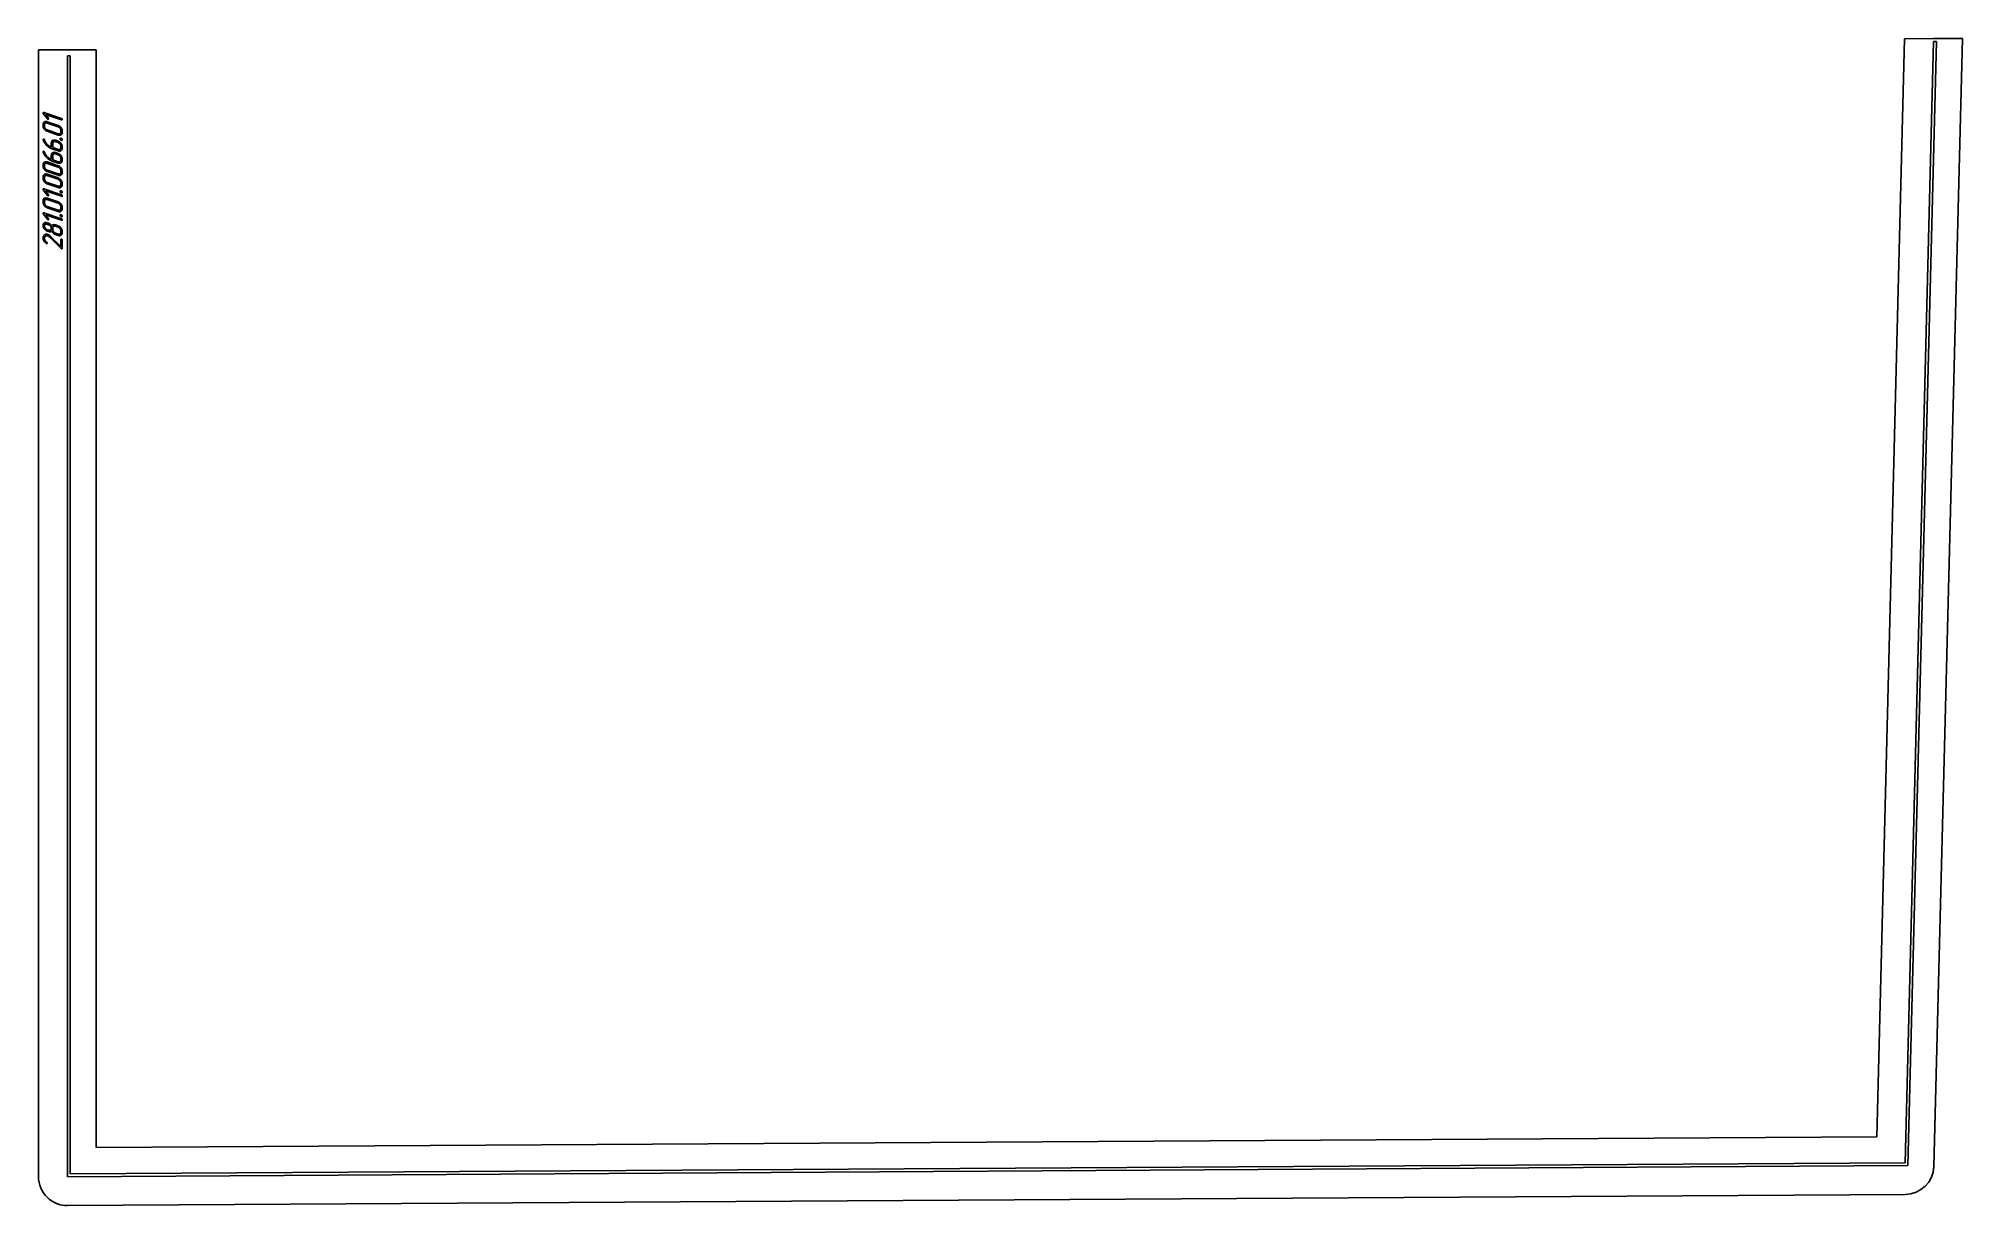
# Model space of a CAD drawing. Header units: millimetres. Extents: x 43 to 2040, y 38 to 1250.
import ezdxf

# ---------------------------------------------------------------- set-up
doc = ezdxf.new("R2010")
doc.units = ezdxf.units.MM
doc.linetypes.add('K5LT_BASIC', pattern=[0])
doc.layers.add('Engraving', color=7, linetype='Continuous')

msp = doc.modelspace()

# ---------------------------------------------------------------- linework, layer by layer
at = {"color": 143, "linetype": 'K5LT_BASIC', "lineweight": 25, "true_color": 0x33acca}
for p, q in [((72.8, 1238.5), (42.8, 1238.3)), ((42.8, 68.4), (42.8, 1238.3)), ((72.8, 1238.5), (75.8, 1238.5)), ((102.8, 1238.6), (75.8, 1238.5)), ((102.8, 98.6), (102.8, 1238.6)), ((1979.7, 1249.9), (1950.7, 109.7)), ((2009.8, 1250.1), (1979.7, 1249.9)), ((2009.8, 1250.1), (2012.8, 1250.1)), ((2039.8, 1250.3), (2010, 79.1)), ((2039.8, 1250.3), (2012.8, 1250.1)), ((1950.7, 109.7), (102.8, 98.6)), ((1980.2, 49.9), (73, 38.4))]:
    msp.add_line(p, q, dxfattribs=at)
for centre, start, end in [((72.8, 68.4), 180, 270.344), ((1980, 79.9), 270.344, 358.5426)]:
    msp.add_arc(centre, 30, start, end, dxfattribs=at)
at = {"layer": 'Engraving', "color": 143, "linetype": 'K5LT_BASIC', "lineweight": 25, "true_color": 0x33acca}
for p, q in [((1980.1, 82.9), (2009.7, 1247.2)), ((2012.7, 1247.2), (1983, 79.9)), ((2012.7, 1247.2), (2009.7, 1247.2)), ((72.8, 68.4), (72.8, 1232.4)), ((75.8, 1232.4), (72.8, 1232.4)), ((75.8, 1232.4), (75.8, 71.5)), ((47.5, 1159.6), (47.5, 1161)), ((52, 1166.7), (47.7, 1172.4)), ((48.2, 1173.4), (66.7, 1167.2)), ((49, 1159.1), (49, 1160.5)), ((66.7, 1165.7), (50, 1171.4)), ((50, 1171.4), (53, 1167.4)), ((51.8, 1163.8), (63.2, 1160)), ((51.8, 1162.4), (63.2, 1158.5)), ((47.6, 1145), (47.5, 1145.3)), ((48.9, 1145.1), (49, 1144.8)), ((49, 1144.8), (49.2, 1144.4)), ((49.2, 1144.4), (49.5, 1143.7)), ((63.2, 1151.4), (51.8, 1155.3)), ((63.2, 1150), (51.8, 1153.9)), ((56.1, 1137.4), (56.1, 1141.7)), ((57.5, 1136.9), (57.5, 1141.2)), ((60.3, 1144.5), (63.2, 1143.5)), ((60.3, 1143.1), (63.2, 1142.1)), ((66, 1154.7), (66, 1153.3)), ((66, 1138.3), (66, 1136.9)), ((67.4, 1154.2), (67.4, 1152.8)), ((47.6, 1132.3), (47.5, 1132.6)), ((47.5, 1117.8), (47.5, 1119.2)), ((48.9, 1132.4), (49, 1132.1)), ((49, 1132.1), (49.2, 1131.7)), ((49, 1117.3), (49, 1118.7)), ((49.2, 1131.7), (49.5, 1131)), ((51.8, 1122), (63.2, 1118.1)), ((51.8, 1120.6), (63.2, 1116.7)), ((56.1, 1124.7), (56.1, 1129)), ((63.2, 1133.6), (56.8, 1135.7)), ((63.2, 1120.9), (56.8, 1123)), ((63.2, 1135), (57.5, 1136.9)), ((57.5, 1124.2), (57.5, 1128.5)), ((63.2, 1122.3), (57.5, 1124.2)), ((60.3, 1131.8), (63.2, 1130.8)), ((60.3, 1130.4), (63.2, 1129.4)), ((66, 1125.6), (66, 1124.2)), ((67.4, 1137.8), (67.4, 1136.4)), ((67.4, 1125.1), (67.4, 1123.7)), ((47.5, 1105.1), (47.5, 1106.5)), ((49, 1104.6), (49, 1106)), ((63.2, 1109.6), (51.8, 1113.5)), ((63.2, 1108.2), (51.8, 1112)), ((51.8, 1109.3), (63.2, 1105.4)), ((51.8, 1107.9), (63.2, 1104)), ((63.2, 1096.9), (51.8, 1100.8)), ((63.2, 1095.5), (51.8, 1099.3)), ((66, 1112.9), (66, 1111.5)), ((66, 1100.2), (66, 1098.8)), ((67.4, 1112.4), (67.4, 1111)), ((67.4, 1099.7), (67.4, 1098.3)), ((47.5, 1080.2), (47.5, 1081.6)), ((52, 1087.3), (47.7, 1093)), ((48.2, 1094.1), (66.7, 1087.8)), ((49, 1079.7), (49, 1081.1)), ((66.7, 1086.4), (50, 1092.1)), ((50, 1092.1), (53, 1088)), ((51.8, 1084.4), (63.2, 1080.6)), ((51.8, 1083), (63.2, 1079.2)), ((52, 1062.5), (47.7, 1068.2)), ((48.2, 1069.2), (66.7, 1062.9)), ((50, 1067.2), (53, 1063.1)), ((66.7, 1061.5), (50, 1067.2)), ((50.1, 1059.1), (50.9, 1059.1)), ((50.9, 1059.1), (51.3, 1059)), ((51.3, 1059), (51.8, 1058.9)), ((63.2, 1072), (51.8, 1075.9)), ((63.2, 1070.6), (51.8, 1074.5)), ((51.8, 1058.9), (53.2, 1058.4)), ((66, 1075.3), (66, 1073.9)), ((67.4, 1074.9), (67.4, 1073.4)), ((47.5, 1055.6), (47.5, 1056)), ((47.6, 1055.1), (47.5, 1055.6)), ((47.8, 1054.3), (47.6, 1055.1)), ((51.8, 1057.4), (53.2, 1056.9)), ((53.2, 1051.3), (51.8, 1051.7)), ((53.2, 1049.8), (51.8, 1050.3)), ((54, 1044.4), (53.5, 1044.8)), ((54.5, 1043.9), (54, 1044.4)), ((66.3, 1032.1), (54.5, 1043.9)), ((55.3, 1044.8), (66, 1034.1)), ((57.5, 1051.9), (57.5, 1053.4)), ((60.3, 1056.7), (63.2, 1055.7)), ((60.3, 1055.2), (63.2, 1054.3)), ((63.2, 1047.2), (60.3, 1048.1)), ((63.2, 1045.7), (60.3, 1046.7)), ((66, 1050.5), (66, 1049)), ((66, 1034.1), (66, 1041.3)), ((67.4, 1050), (67.4, 1048.6)), ((67.4, 1040.8), (67.4, 1032.3)), ((51.2, 1037.4), (50.9, 1037.5)), ((1983, 79.9), (72.8, 68.4)), ((75.8, 71.5), (1980.1, 82.9))]:
    msp.add_line(p, q, dxfattribs=at)
for points in [[(47.7, 1173.4), (47.5, 1173.2), (47.5, 1173)], [(47.5, 1173), (47.5, 1172.7), (47.7, 1172.4)], [(48.8, 1163.6), (47.5, 1162.7), (47.5, 1161)], [(47.5, 1159.6), (47.5, 1157.8), (48.8, 1156.1)], [(48.2, 1173.4), (47.9, 1173.6), (47.7, 1173.4)], [(51.8, 1163.8), (50, 1164.4), (48.8, 1163.6)], [(49.8, 1162.2), (49, 1161.7), (49, 1160.5)], [(49, 1159.1), (49, 1157.9), (49.8, 1156.8)], [(51.8, 1162.4), (50.6, 1162.8), (49.8, 1162.2)], [(52, 1166.7), (52.4, 1166.4), (52.5, 1166.3)], [(52.5, 1166.3), (52.8, 1166.2), (53, 1166.4)], [(53.2, 1166.8), (53.2, 1167.1), (53, 1167.4)], [(53, 1166.4), (53.2, 1166.5), (53.2, 1166.8)], [(66.2, 1157.7), (64.9, 1159.4), (63.2, 1160)], [(65.2, 1157), (64.4, 1158.1), (63.2, 1158.5)], [(67.3, 1166.8), (67.1, 1167.1), (66.7, 1167.2)], [(66.7, 1165.7), (67.1, 1165.6), (67.3, 1165.8)], [(67.4, 1166.2), (67.4, 1166.5), (67.3, 1166.8)], [(67.3, 1165.8), (67.4, 1166.1), (67.4, 1166.2)], [(47.8, 1145.7), (47.5, 1145.6), (47.5, 1145.3)], [(47.6, 1145), (48.7, 1141.7), (51.4, 1139.1)], [(48.3, 1145.8), (48, 1145.9), (47.8, 1145.7)], [(48.6, 1145.5), (48.5, 1145.7), (48.3, 1145.8)], [(48.9, 1145.1), (48.8, 1145.4), (48.6, 1145.5)], [(48.8, 1156.1), (50.1, 1154.4), (51.8, 1153.9)], [(50.2, 1142.4), (49.8, 1143), (49.5, 1143.7)], [(49.8, 1156.8), (50.6, 1155.7), (51.8, 1155.3)], [(52.2, 1140), (50.9, 1141.3), (50.2, 1142.4)], [(51.4, 1139.1), (53.9, 1136.7), (56.8, 1135.7)], [(54.1, 1138.5), (53, 1139.2), (52.2, 1140)], [(56.1, 1137.4), (55.1, 1137.7), (54.1, 1138.5)], [(57.3, 1144.3), (56.1, 1143.5), (56.1, 1141.7)], [(60.3, 1144.5), (58.5, 1145.1), (57.3, 1144.3)], [(58.3, 1142.9), (57.5, 1142.4), (57.5, 1141.2)], [(60.3, 1143.1), (59.1, 1143.5), (58.3, 1142.9)], [(63.2, 1151.4), (64.3, 1151), (65.2, 1151.6)], [(63.2, 1150), (65, 1149.4), (66.2, 1150.3)], [(66.2, 1141.3), (64.9, 1142.9), (63.2, 1143.5)], [(65.2, 1140.6), (64.4, 1141.7), (63.2, 1142.1)], [(66, 1154.7), (66, 1155.9), (65.2, 1157)], [(65.2, 1151.6), (66, 1152.2), (66, 1153.3)], [(66, 1138.3), (66, 1139.5), (65.2, 1140.6)], [(65.6, 1146.5), (65.3, 1146.3), (65.3, 1145.9)], [(65.3, 1145.9), (65.3, 1145.4), (65.7, 1145)], [(66.4, 1146.6), (66, 1146.8), (65.6, 1146.5)], [(65.7, 1145), (66.1, 1144.6), (66.4, 1144.5)], [(67.4, 1154.2), (67.4, 1156), (66.2, 1157.7)], [(66.2, 1150.3), (67.4, 1151.2), (67.4, 1152.8)], [(67.4, 1137.8), (67.4, 1139.6), (66.2, 1141.3)], [(67.1, 1146.1), (66.7, 1146.5), (66.4, 1146.6)], [(66.4, 1144.5), (66.8, 1144.3), (67.1, 1144.5)], [(67.4, 1145.2), (67.4, 1145.7), (67.1, 1146.1)], [(67.1, 1144.5), (67.4, 1144.7), (67.4, 1145.2)], [(47.8, 1133), (47.5, 1132.9), (47.5, 1132.6)], [(48.8, 1121.8), (47.5, 1120.9), (47.5, 1119.2)], [(47.6, 1132.3), (48.7, 1129), (51.4, 1126.4)], [(48.3, 1133.1), (48, 1133.2), (47.8, 1133)], [(48.6, 1132.8), (48.5, 1133), (48.3, 1133.1)], [(48.9, 1132.4), (48.8, 1132.7), (48.6, 1132.8)], [(51.8, 1122), (50, 1122.6), (48.8, 1121.8)], [(49.8, 1120.4), (49, 1119.9), (49, 1118.7)], [(50.2, 1129.7), (49.8, 1130.3), (49.5, 1131)], [(51.8, 1120.6), (50.6, 1121), (49.8, 1120.4)], [(52.2, 1127.3), (50.9, 1128.6), (50.2, 1129.7)], [(51.4, 1126.4), (53.9, 1124), (56.8, 1123)], [(54.1, 1125.8), (53, 1126.5), (52.2, 1127.3)], [(56.1, 1124.7), (55.1, 1125), (54.1, 1125.8)], [(57.3, 1131.6), (56.1, 1130.8), (56.1, 1129)], [(60.3, 1131.8), (58.5, 1132.4), (57.3, 1131.6)], [(58.3, 1130.2), (57.5, 1129.7), (57.5, 1128.5)], [(60.3, 1130.4), (59.1, 1130.8), (58.3, 1130.2)], [(63.2, 1135), (64.3, 1134.6), (65.2, 1135.2)], [(63.2, 1133.6), (65, 1133), (66.2, 1133.9)], [(66.2, 1128.6), (64.9, 1130.2), (63.2, 1130.8)], [(65.2, 1127.9), (64.4, 1129), (63.2, 1129.4)], [(63.2, 1122.3), (64.3, 1121.9), (65.2, 1122.5)], [(63.2, 1120.9), (65, 1120.3), (66.2, 1121.2)], [(65.2, 1135.2), (66, 1135.8), (66, 1136.9)], [(66, 1125.6), (66, 1126.8), (65.2, 1127.9)], [(65.2, 1122.5), (66, 1123.1), (66, 1124.2)], [(66.2, 1133.9), (67.4, 1134.8), (67.4, 1136.4)], [(67.4, 1125.1), (67.4, 1126.9), (66.2, 1128.6)], [(66.2, 1121.2), (67.4, 1122.1), (67.4, 1123.7)], [(47.5, 1117.8), (47.5, 1116), (48.8, 1114.3)], [(48.8, 1109.1), (47.5, 1108.2), (47.5, 1106.5)], [(47.5, 1105.1), (47.5, 1103.3), (48.8, 1101.6)], [(48.8, 1114.3), (50.1, 1112.6), (51.8, 1112)], [(51.8, 1109.3), (50, 1109.9), (48.8, 1109.1)], [(48.8, 1101.6), (50.1, 1099.9), (51.8, 1099.3)], [(49, 1117.3), (49, 1116.1), (49.8, 1115)], [(49.8, 1107.7), (49, 1107.2), (49, 1106)], [(49, 1104.6), (49, 1103.4), (49.8, 1102.3)], [(49.8, 1115), (50.6, 1113.9), (51.8, 1113.5)], [(51.8, 1107.9), (50.6, 1108.3), (49.8, 1107.7)], [(49.8, 1102.3), (50.6, 1101.2), (51.8, 1100.8)], [(66.2, 1115.9), (64.9, 1117.6), (63.2, 1118.1)], [(65.2, 1115.2), (64.4, 1116.3), (63.2, 1116.7)], [(63.2, 1109.6), (64.3, 1109.2), (65.2, 1109.8)], [(63.2, 1108.2), (65, 1107.6), (66.2, 1108.5)], [(66.2, 1103.2), (64.9, 1104.9), (63.2, 1105.4)], [(65.2, 1102.5), (64.4, 1103.6), (63.2, 1104)], [(66, 1112.9), (66, 1114.1), (65.2, 1115.2)], [(65.2, 1109.8), (66, 1110.4), (66, 1111.5)], [(66, 1100.2), (66, 1101.4), (65.2, 1102.5)], [(65.2, 1097.1), (66, 1097.7), (66, 1098.8)], [(67.4, 1112.4), (67.4, 1114.2), (66.2, 1115.9)], [(66.2, 1108.5), (67.4, 1109.4), (67.4, 1111)], [(67.4, 1099.7), (67.4, 1101.5), (66.2, 1103.2)], [(47.7, 1094), (47.5, 1093.9), (47.5, 1093.6)], [(47.5, 1093.6), (47.5, 1093.3), (47.7, 1093)], [(48.8, 1084.2), (47.5, 1083.4), (47.5, 1081.6)], [(47.5, 1080.2), (47.5, 1078.4), (48.8, 1076.7)], [(48.2, 1094.1), (47.9, 1094.2), (47.7, 1094)], [(51.8, 1084.4), (50, 1085), (48.8, 1084.2)], [(49.8, 1082.9), (49, 1082.3), (49, 1081.1)], [(49, 1079.7), (49, 1078.5), (49.8, 1077.4)], [(51.8, 1083), (50.6, 1083.4), (49.8, 1082.9)], [(52, 1087.3), (52.4, 1087), (52.5, 1087)], [(52.5, 1087), (52.8, 1086.9), (53, 1087)], [(53.2, 1087.4), (53.2, 1087.7), (53, 1088)], [(53, 1087), (53.2, 1087.1), (53.2, 1087.4)], [(63.2, 1096.9), (64.3, 1096.5), (65.2, 1097.1)], [(63.2, 1095.5), (65, 1094.9), (66.2, 1095.8)], [(66.2, 1078.3), (64.9, 1080), (63.2, 1080.6)], [(65.2, 1077.6), (64.4, 1078.7), (63.2, 1079.2)], [(65.6, 1092), (65.3, 1091.8), (65.3, 1091.4)], [(65.3, 1091.4), (65.3, 1090.9), (65.7, 1090.5)], [(66.4, 1092.1), (66, 1092.2), (65.6, 1092)], [(65.7, 1090.5), (66.1, 1090.1), (66.4, 1090)], [(66.2, 1095.8), (67.4, 1096.7), (67.4, 1098.3)], [(67.1, 1091.6), (66.7, 1092), (66.4, 1092.1)], [(66.4, 1090), (66.8, 1089.8), (67.1, 1090)], [(67.3, 1087.4), (67.1, 1087.7), (66.7, 1087.8)], [(66.7, 1086.4), (67.1, 1086.2), (67.3, 1086.4)], [(67.4, 1090.7), (67.4, 1091.2), (67.1, 1091.6)], [(67.1, 1090), (67.4, 1090.2), (67.4, 1090.7)], [(67.4, 1086.8), (67.4, 1087.2), (67.3, 1087.4)], [(67.3, 1086.4), (67.4, 1086.7), (67.4, 1086.8)], [(47.7, 1069.2), (47.5, 1069), (47.5, 1068.7)], [(47.5, 1068.7), (47.5, 1068.4), (47.7, 1068.2)], [(48.8, 1058.6), (47.5, 1057.8), (47.5, 1056)], [(48.2, 1069.2), (47.9, 1069.3), (47.7, 1069.2)], [(48.8, 1076.7), (50.1, 1075.1), (51.8, 1074.5)], [(50.1, 1059.1), (49.4, 1059.1), (48.8, 1058.6)], [(49.8, 1077.4), (50.6, 1076.3), (51.8, 1075.9)], [(52, 1062.5), (52.4, 1062.1), (52.5, 1062.1)], [(52.5, 1062.1), (52.8, 1062), (53, 1062.1)], [(53.2, 1062.6), (53.2, 1062.8), (53, 1063.1)], [(53, 1062.1), (53.2, 1062.3), (53.2, 1062.6)], [(63.2, 1072), (64.3, 1071.6), (65.2, 1072.2)], [(63.2, 1070.6), (65, 1070), (66.2, 1070.9)], [(66, 1075.3), (66, 1076.5), (65.2, 1077.6)], [(65.2, 1072.2), (66, 1072.8), (66, 1073.9)], [(65.6, 1067.2), (65.3, 1066.9), (65.3, 1066.5)], [(65.3, 1066.5), (65.3, 1066), (65.7, 1065.6)], [(66.4, 1067.2), (66, 1067.4), (65.6, 1067.2)], [(65.7, 1065.6), (66.1, 1065.2), (66.4, 1065.1)], [(67.4, 1074.9), (67.4, 1076.6), (66.2, 1078.3)], [(66.2, 1070.9), (67.4, 1071.8), (67.4, 1073.4)], [(67.1, 1066.7), (66.7, 1067.1), (66.4, 1067.2)], [(66.4, 1065.1), (66.8, 1065), (67.1, 1065.1)], [(67.3, 1062.5), (67.1, 1062.8), (66.7, 1062.9)], [(66.7, 1061.5), (67.1, 1061.4), (67.3, 1061.5)], [(67.4, 1065.8), (67.4, 1066.3), (67.1, 1066.7)], [(67.1, 1065.1), (67.4, 1065.3), (67.4, 1065.8)], [(67.4, 1062), (67.4, 1062.3), (67.3, 1062.5)], [(67.3, 1061.5), (67.4, 1061.8), (67.4, 1062)], [(48.9, 1046.3), (47.5, 1045.1), (47.5, 1043.1)], [(47.5, 1043.1), (47.5, 1041.6), (48.3, 1040.2)], [(47.8, 1054.3), (48.1, 1053.4), (48.8, 1052.6)], [(48.3, 1040.2), (49.2, 1038.7), (50.9, 1037.5)], [(48.8, 1052.6), (50.1, 1050.9), (51.8, 1050.3)], [(52.4, 1046.8), (50.4, 1047.5), (48.9, 1046.3)], [(49.8, 1057.3), (49, 1056.7), (49, 1055.6)], [(49, 1055.6), (49, 1054.4), (49.8, 1053.3)], [(49, 1042.7), (49, 1043.4), (49.3, 1044)], [(49.5, 1040.7), (49, 1041.7), (49, 1042.7)], [(49.3, 1044), (49.5, 1044.6), (50, 1045)], [(51.4, 1038.7), (50.1, 1039.6), (49.5, 1040.7)], [(51.8, 1057.4), (50.6, 1057.8), (49.8, 1057.3)], [(49.8, 1053.3), (50.6, 1052.1), (51.8, 1051.7)], [(50, 1045), (51, 1045.8), (52.4, 1045.3)], [(51.7, 1038.3), (51.6, 1038.5), (51.4, 1038.7)], [(53.8, 1046.1), (53.1, 1046.5), (52.4, 1046.8)], [(52.4, 1045.3), (53, 1045.1), (53.5, 1044.8)], [(55.1, 1057.3), (54.3, 1058), (53.2, 1058.4)], [(55.3, 1055.4), (54.4, 1056.5), (53.2, 1056.9)], [(53.2, 1051.3), (54.4, 1050.8), (55.2, 1051.4)], [(53.2, 1049.8), (54.2, 1049.5), (55.1, 1049.6)], [(55.3, 1044.8), (54.4, 1045.6), (53.8, 1046.1)], [(56.5, 1055.7), (55.9, 1056.7), (55.1, 1057.3)], [(55.1, 1049.6), (55.9, 1049.8), (56.5, 1050.3)], [(55.2, 1051.4), (56.1, 1051.9), (56.1, 1053.1)], [(56.1, 1053.1), (56.1, 1054.3), (55.3, 1055.4)], [(58.1, 1056.8), (57, 1056.5), (56.5, 1055.7)], [(56.5, 1050.3), (57.2, 1049), (58.2, 1048)], [(58.3, 1055.1), (57.5, 1054.6), (57.5, 1053.4)], [(57.5, 1051.9), (57.5, 1050.8), (58.3, 1049.6)], [(60.3, 1056.7), (59.1, 1057.1), (58.1, 1056.8)], [(58.2, 1048), (59.2, 1047.1), (60.3, 1046.7)], [(60.3, 1055.2), (59.1, 1055.6), (58.3, 1055.1)], [(58.3, 1049.6), (59.1, 1048.5), (60.3, 1048.1)], [(66.2, 1053.4), (64.9, 1055.1), (63.2, 1055.7)], [(65.2, 1052.8), (64.4, 1053.9), (63.2, 1054.3)], [(63.2, 1047.2), (64.3, 1046.8), (65.2, 1047.3)], [(63.2, 1045.7), (65, 1045.1), (66.2, 1046)], [(66, 1050.5), (66, 1051.7), (65.2, 1052.8)], [(65.2, 1047.3), (66, 1047.9), (66, 1049)], [(66.2, 1041.7), (66, 1041.5), (66, 1041.3)], [(67.4, 1050), (67.4, 1051.8), (66.2, 1053.4)], [(66.2, 1046), (67.4, 1046.9), (67.4, 1048.6)], [(66.7, 1041.8), (66.5, 1041.8), (66.2, 1041.7)], [(67.2, 1041.4), (67, 1041.7), (66.7, 1041.8)], [(67.4, 1040.8), (67.4, 1041.1), (67.2, 1041.4)], [(51.2, 1037.4), (51.5, 1037.3), (51.7, 1037.4)], [(51.9, 1037.9), (51.8, 1038.1), (51.7, 1038.3)], [(51.7, 1037.4), (51.9, 1037.6), (51.9, 1037.9)], [(66.3, 1032.1), (66.5, 1031.9), (66.7, 1031.9)], [(66.7, 1031.9), (67, 1031.8), (67.2, 1031.9)], [(67.2, 1031.9), (67.4, 1032.1), (67.4, 1032.3)]]:
    msp.add_open_spline(points, degree=2, dxfattribs=at)

doc.saveas('drawing.dxf')
